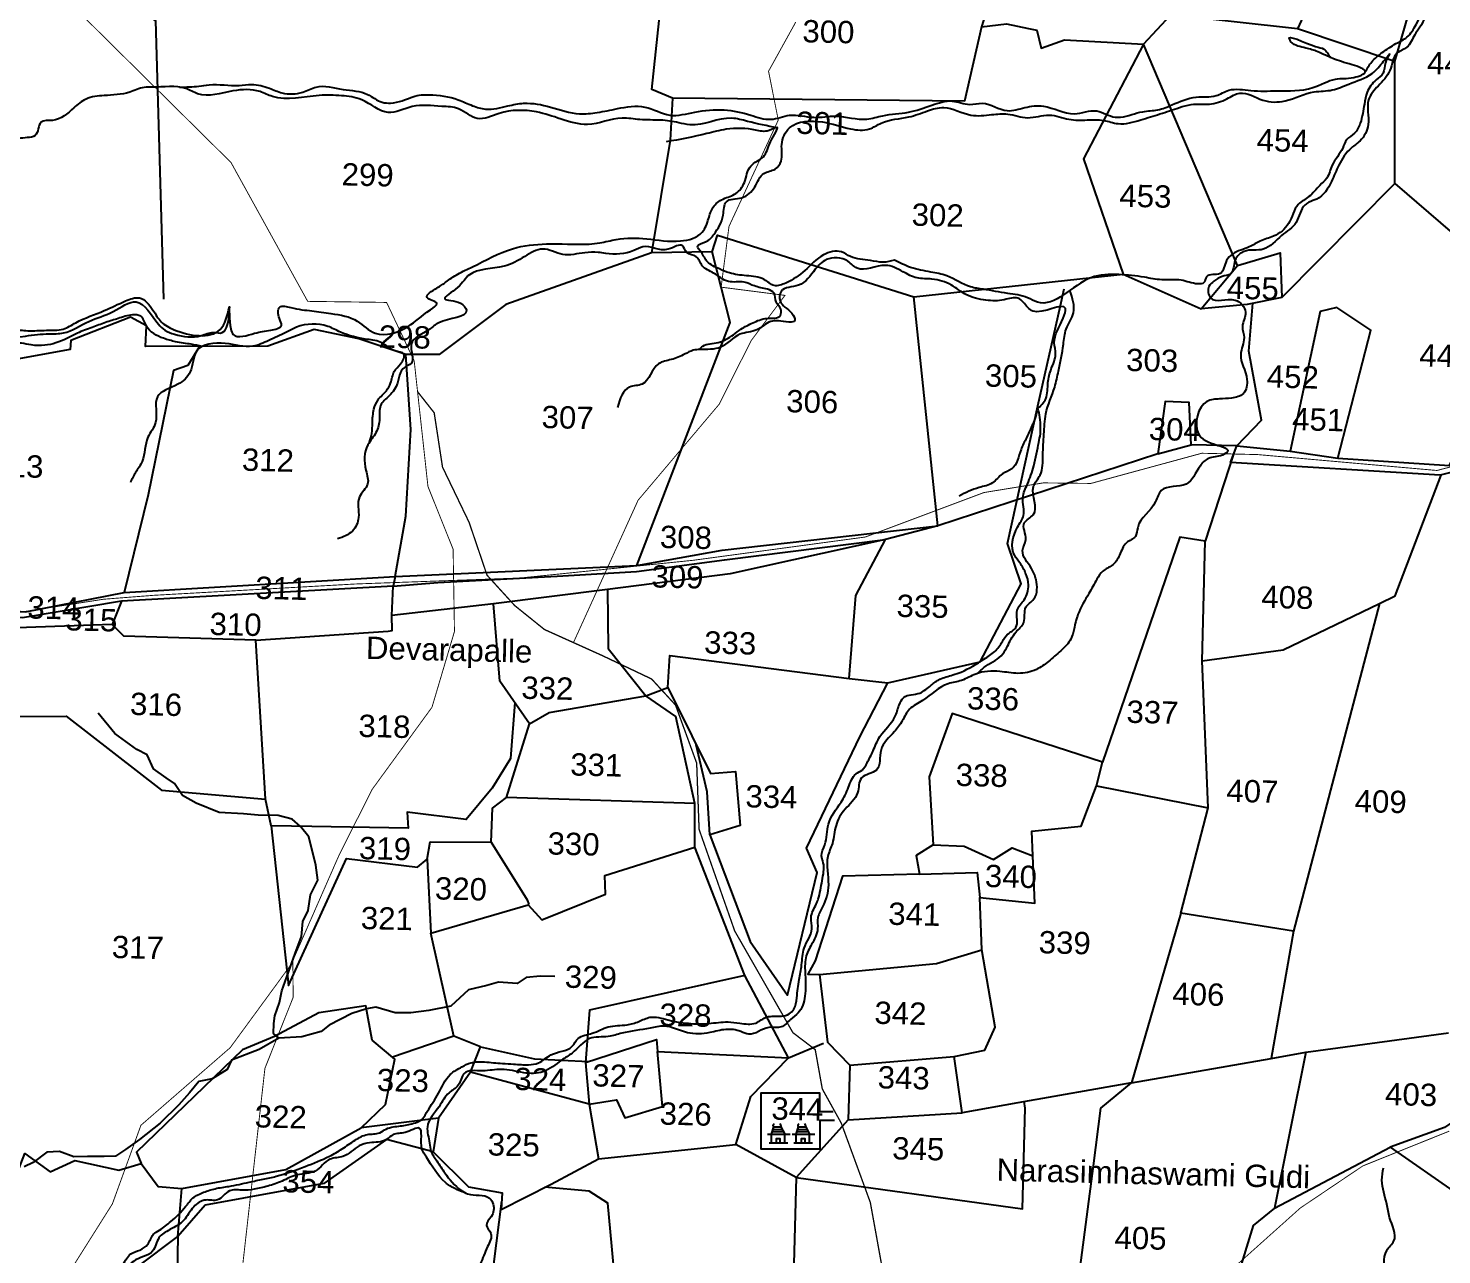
# Model space of a CAD drawing. Header units: feet. Extents: x 786471 to 797175, y 1568667 to 1582707.
# Drawn here: x 791071 to 792654, y 1572118 to 1573491 of the extents above; entities that cross this region are included whole.
import ezdxf
from ezdxf.enums import TextEntityAlignment as Align

# ---------------------------------------------------------------- set-up
doc = ezdxf.new("R2010")
doc.units = ezdxf.units.FT
doc.header["$LTSCALE"] = 15
doc.header["$MEASUREMENT"] = 0
doc.linetypes.add('HIDDEN2', pattern=[0.1875, 0.125, -0.0625])
for name, color, linetype in [('PLOT', 7, 'Continuous'), ('PLOT NO', 7, 'Continuous'), ('ROADS', 6, 'Continuous'), ('TANKS-STREAM', 4, 'Continuous')]:
    doc.layers.add(name, color=color, linetype=linetype)
doc.styles.get("Standard").update_dxf_attribs({"font": 'arial.ttf'})
doc.linetypes.add('DOTS', pattern='A,1e-06,-3,["●",Standard,S=3,R=0,X=-1.25,Y=-1.25],-3', length=6.000001)

msp = doc.modelspace()

# ---------------------------------------------------------------- linework, layer by layer
at = {"layer": 'PLOT', "lineweight": -2}
for points in [[(792601.6, 1573454.1), (792659.4, 1573654.4), (792706.4, 1573718.2)], [(792187.7, 1573601.3), (792164.2, 1573573.2), (792138.5, 1573493.1), (792119.7, 1573409.7), (791792.6, 1573413.2), (791769.3, 1573422.9), (791780.2, 1573525.1)], [(792425.4, 1573225.6), (792320, 1573473.7), (792350.8, 1573506.6), (792367.4, 1573594.5), (792490.6, 1573580.2), (792525.4, 1573562.8), (792492.6, 1573490.8), (792350.8, 1573506.6)], [(791111.7, 1573521.1), (791178.1, 1573523.4), (791213.4, 1573500.1), (791222.5, 1573187.9)], [(792138.5, 1573493.1), (792166.6, 1573496.4), (792191.1, 1573491.3), (792200.5, 1573489.3), (792205.6, 1573469.3), (792231.7, 1573478.6), (792320, 1573473.7), (792252.8, 1573345.1), (792297.3, 1573216)], [(792601.7, 1573317.4), (792601.6, 1573454.1), (792492.6, 1573490.8)], [(791792.6, 1573413.2), (791789.9, 1573366.1), (791768.9, 1573239.8)], [(792474.9, 1573190.1), (792601.7, 1573317.4), (792690.6, 1573241.1), (792697.5, 1573173.2), (792709.4, 1573175.6), (792731.5, 1573304.5), (792788.6, 1573297.8), (792770.5, 1573174.8), (792709.4, 1573175.6)], [(791836.8, 1573241), (791842.8, 1573259.6), (792062.8, 1573190.7), (792248.8, 1573210.8), (792297.3, 1573216), (792384.6, 1573177.2), (792425.4, 1573225.6), (792473.2, 1573239.8), (792474.9, 1573190.1), (792436.1, 1573182.2), (792384.6, 1573177.2)], [(791481.8, 1572877.6), (791752.6, 1572889.7), (791857.1, 1573162), (791836.8, 1573241), (791768.9, 1573239.8), (791605.7, 1573182), (791531.1, 1573126.1), (791494, 1573125.9), (791441.3, 1573143.7), (791391.1, 1573154.1), (791339.1, 1573135.3), (791202.1, 1573135), (791203.2, 1573158.1), (791185.4, 1573167.8), (791118.7, 1573141.7), (791117.7, 1573131.6), (791058, 1573120.9), (791042.9, 1573137.3), (790975.2, 1573147.1), (790944.7, 1573131.5)], [(791990.5, 1572763.3), (792033.6, 1572758.3), (792137.3, 1572781.9), (792183.2, 1572869.4), (792167.6, 1572914.6), (792201.9, 1573068.5), (792227, 1573181.1), (792231.1, 1573199.8)], [(792089.7, 1572934.3), (792062.8, 1573190.7)], [(792746.8, 1573175.1), (792757.4, 1573103.6), (792740.1, 1573083.7), (792721.9, 1573023.7), (792723.8, 1573008.8), (792652.4, 1572990.9), (792417.4, 1573005.2), (792424.6, 1573023.7), (792484.3, 1573017.8), (792537.7, 1573010.1), (792663, 1573001.6), (792678.6, 1573033.4), (792721.9, 1573023.7)], [(792424.6, 1573023.7), (792452.2, 1573052.5), (792437.9, 1573130), (792442.6, 1573183.5)], [(792537.7, 1573010.1), (792574.7, 1573153.5), (792536.6, 1573178.6), (792518.1, 1573174.2), (792484.3, 1573017.8)], [(791262.7, 1573135.2), (791249.6, 1573113.8), (791233.5, 1573108.3), (791205.2, 1572968.9), (791178.2, 1572859.4)], [(791481.8, 1572877.6), (791493.9, 1572945.1), (791499.3, 1573042.2), (791494, 1573125.9)], [(792424.6, 1573023.7), (792373.4, 1573025), (792371.3, 1573072.4), (792344.2, 1573073.4), (792336.3, 1573014.9), (792373.4, 1573025)], [(792336.3, 1573014.9), (792089.7, 1572934.3), (792031.1, 1572918.9), (791857.1, 1572880.3), (791719.9, 1572863), (791592.2, 1572847), (791478.1, 1572833.9)], [(792421, 1573014.5), (792389.3, 1572917), (792360.9, 1572921.5), (792274.3, 1572669.4), (792105.9, 1572723.9), (792080.2, 1572653), (792084.5, 1572577.1), (792119.3, 1572575.3), (792152.1, 1572560.5), (792172.9, 1572573.6), (792196.3, 1572564.5), (792194.9, 1572592.2), (792250.4, 1572598), (792267.5, 1572643), (792274.3, 1572669.4)], [(792385.9, 1572782.9), (792476.4, 1572795.4), (792584.3, 1572847.4), (792601.9, 1572855.9), (792653.4, 1572991.1)], [(791752.6, 1572889.7), (791848, 1572907.1), (792089.7, 1572934.3)], [(791479.7, 1572866.6), (791529.5, 1572870.9), (791663.3, 1572878), (791752.2, 1572883), (791850.6, 1572896.3), (792031.1, 1572918.9)], [(791719.9, 1572863), (791720.3, 1572796.9), (791762.8, 1572743.8), (791787.4, 1572753.2), (791789.4, 1572789.1), (791990.5, 1572763.3), (791997.7, 1572856.1), (792031.1, 1572918.9)], [(792267.5, 1572643), (792392.6, 1572618.5), (792385.9, 1572782.9), (792389.3, 1572917)], [(790926.2, 1572847.2), (791068, 1572837.8), (791178.2, 1572859.4), (791481.8, 1572877.6), (791479.7, 1572866.6)], [(791325.9, 1572806.3), (791474.2, 1572816.4), (791478.6, 1572816.9), (791478.1, 1572833.9), (791479.7, 1572866.6), (791175.3, 1572849.9), (791164.9, 1572823.9)], [(791175.3, 1572849.9), (791064.3, 1572831), (790924.5, 1572837.4)], [(791632.4, 1572712.5), (791599.3, 1572760.1), (791592.2, 1572847)], [(792584.3, 1572847.4), (792488.1, 1572480.3), (792463.1, 1572337.7), (792502, 1572344.8), (792661.6, 1572366.6)], [(791024.7, 1572541.5), (791044.8, 1572720.5), (791113.5, 1572721.1), (791220.3, 1572638), (791336.5, 1572628), (791325.9, 1572806.3), (791177.9, 1572810.6), (791164.9, 1572823.9), (791058, 1572819.9), (790924.5, 1572837.4)], [(791787.4, 1572753.2), (791814.2, 1572699), (791835, 1572657), (791863, 1572659), (791868.2, 1572598.6), (791834.5, 1572588.2), (791831.5, 1572636.3), (791819.2, 1572688.9)], [(791834.5, 1572588.2), (791879.4, 1572468.6), (791921.4, 1572408.7), (791954.4, 1572545.8), (791942.5, 1572573.4), (792002.4, 1572698.1), (792033.6, 1572758.3)], [(791615.9, 1572736.3), (791611.1, 1572673.5), (791590.6, 1572640.5), (791561.3, 1572605.4), (791495.5, 1572613.7), (791496.3, 1572595.8), (791388.6, 1572597.4), (791342.9, 1572598.1), (791336.5, 1572628)], [(791817.4, 1572623.2), (791606.7, 1572630.1), (791632.4, 1572712.5), (791654.5, 1572725.1), (791762.8, 1572743.8)], [(791922.6, 1572338.6), (791873.5, 1572430.6), (791817.5, 1572574.3), (791817.4, 1572623.2), (791796.3, 1572720.8), (791762.8, 1572743.8)], [(791342.9, 1572598.1), (791362.4, 1572419.5), (791427.5, 1572561.7), (791507, 1572552), (791517.6, 1572561.1), (791521.1, 1572580.2), (791589.5, 1572580.1), (791590.9, 1572618), (791606.7, 1572630.1)], [(792488.1, 1572480.3), (792362, 1572500.5), (792392.6, 1572618.5)], [(791547.5, 1572362.7), (791521.9, 1572478.2), (791630.8, 1572509.9), (791646.3, 1572493), (791717.5, 1572521.6), (791716.7, 1572542.8), (791817.5, 1572574.3)], [(791589.5, 1572580.1), (791629.9, 1572515.5), (791631.5, 1572510.1)], [(792084.5, 1572577.1), (792065.4, 1572565.1), (792069.1, 1572544.1), (792133.9, 1572545.9), (792136.6, 1572518)], [(791517.6, 1572561.1), (791521.9, 1572478.2)], [(792235.4, 1571997.5), (792264, 1572217.5), (792272.4, 1572282), (792306.8, 1572310.4), (792179.3, 1572288.2), (792117.1, 1572276.8), (792108.1, 1572340.1), (792142.5, 1572347.2), (792154, 1572372.8), (792138.9, 1572459.5), (792136.6, 1572518), (792198.3, 1572511.5), (792196.3, 1572564.5)], [(792069.1, 1572544.1), (791982.9, 1572541.7), (791952.2, 1572446.9), (791944.2, 1572432), (791957.2, 1572431.7), (792088.3, 1572444), (792138.9, 1572459.5)], [(792362, 1572500.5), (792306.8, 1572310.4), (792463.1, 1572337.7)], [(791873.5, 1572430.6), (791699.6, 1572391.8), (791695.1, 1572333.2), (791774.5, 1572359.1), (791775.7, 1572345.4), (791922.6, 1572338.6)], [(791957.2, 1572431.7), (791966.2, 1572356.1), (791991.1, 1572330.1), (792108.1, 1572340.1)], [(790819, 1572263.3), (790857.3, 1572261), (790918.1, 1572224.5), (791011.2, 1572220.7), (791058.2, 1572208), (791067.1, 1572231.4), (791095.3, 1572210.7), (791123.1, 1572223.5), (791172.2, 1572212.8), (791197.4, 1572220.2), (791216.3, 1572194.3), (791243.1, 1572192), (791359.4, 1572213.4), (791443.7, 1572259.9), (791471.2, 1572286.2), (791481.6, 1572336.8), (791456.2, 1572358.1), (791449.2, 1572396.5), (791396.4, 1572389), (791346.8, 1572362.3), (791310.7, 1572347.3), (791192, 1572232.8), (791197.4, 1572220.2)], [(792834.8, 1572381.7), (792657.4, 1572260.5), (792596.3, 1572238.3), (792671.6, 1572186.3), (792721.4, 1572166.8), (792764.7, 1572161.2), (792804, 1572206.5), (792952.4, 1572284.1)], [(791577.4, 1572350.7), (791547.5, 1572362.7), (791479, 1572339)], [(791699.2, 1572286.4), (791566.2, 1572322.4), (791577.4, 1572350.7), (791637.9, 1572337.4), (791698.6, 1572334.3)], [(791931.2, 1572204.4), (791863.4, 1572241.4), (791880.2, 1572295.3), (791922.6, 1572338.6), (791961.6, 1572355)], [(791699.2, 1572286.4), (791729.7, 1572291.4), (791739.2, 1572271.3), (791781.3, 1572284), (791775.7, 1572345.4)], [(792502, 1572344.8), (792466.7, 1572170.2), (792596.3, 1572238.3)], [(791566.2, 1572322.4), (791530.4, 1572271), (791443.7, 1572259.9)], [(791695.1, 1572333.2), (791699.2, 1572286.4), (791709.8, 1572225.4), (791863.4, 1572241.4)], [(791991.1, 1572330.1), (791989.2, 1572269), (792117.1, 1572276.8)], [(791989.2, 1572269), (791931.2, 1572204.4), (792184.6, 1572169.3), (792187.7, 1572282), (792186.4, 1572289.4)], [(791530.4, 1572271), (791524.6, 1572233.3), (791472.1, 1572246.9), (791402, 1572197.8), (791269, 1572173.3), (791238.4, 1572138.2), (791243.1, 1572192)], [(791524.6, 1572233.3), (791564, 1572193.9), (791601.7, 1572187.2), (791600.5, 1572168.7), (791656.8, 1572197), (791709.8, 1572225.4)], [(791931.2, 1572204.4), (791924, 1571942.1), (791737.9, 1571981.2), (791724.6, 1572127.7), (791720.2, 1572175.8), (791699, 1572189), (791649.7, 1572193.5)], [(791601.1, 1572178), (791591.9, 1572107.4), (791557.8, 1572090.9), (791554.4, 1571971), (791454.2, 1571930.3), (791437.3, 1571843.5), (791467, 1571761.4), (791486.8, 1571756.3), (791568.9, 1571860), (791617.9, 1571874.8), (791616.4, 1571963.1), (791737.9, 1571981.2)], [(792466.7, 1572170.2), (792442.9, 1572150.6), (792390.4, 1571979.2), (792486.4, 1571945.8), (792521.5, 1571975), (792641.2, 1571936.7)], [(791238.4, 1572138.2), (791236.1, 1572016.3), (791210, 1572005), (791104.8, 1571972.9), (791143.6, 1572047.1), (791193.3, 1572104.5), (791238.4, 1572138.2)]]:
    msp.add_lwpolyline(points, dxfattribs=at)
at = {"layer": 'PLOT', "linetype": 'ByBlock', "lineweight": -2}
for points in [[(791972.6, 1572277.9), (791957.4, 1572277.9), (791957.4, 1572299), (791891.4, 1572299), (791891.4, 1572236.7), (791958, 1572236.7), (791958, 1572268.5), (791974.1, 1572268.5)], [(791905.6, 1572261.1), (791903, 1572252.8)], [(791904, 1572256), (791916.9, 1572255.8)], [(791915.6, 1572258.1), (791904.5, 1572257.7)], [(791905.6, 1572261.1), (791914, 1572261.1)], [(791914, 1572261.1), (791918.4, 1572252.8)], [(791933.3, 1572261.1), (791930.7, 1572252.8)], [(791931.7, 1572256), (791944.6, 1572255.8)], [(791943.4, 1572258.1), (791932.2, 1572257.7)], [(791933.3, 1572261.1), (791941.7, 1572261.1)], [(791941.7, 1572261.1), (791946.1, 1572252.8)], [(791898.9, 1572252.8), (791924.2, 1572252.8)], [(791900.8, 1572243.1), (791921.6, 1572243.1)], [(791903, 1572252.8), (791903, 1572243.1)], [(791909.1, 1572243.1), (791909.1, 1572248.2), (791912.9, 1572248.2), (791912.9, 1572243.1)], [(791918.4, 1572243.1), (791918.4, 1572252.8)], [(791926.6, 1572252.8), (791952, 1572252.8)], [(791928.6, 1572243.1), (791949.3, 1572243.1)], [(791930.7, 1572252.8), (791930.7, 1572243.1)], [(791936.9, 1572243.1), (791936.9, 1572248.2), (791940.6, 1572248.2), (791940.6, 1572243.1)], [(791946.1, 1572243.1), (791946.1, 1572252.8)]]:
    msp.add_lwpolyline(points, dxfattribs=at)
for centre, radius, start, end in [((791907.1, 1572262.5), 2.07, 114.5765, 222.715), ((791910.2, 1572262), 3.94, 346.6785, 45.9623), ((791934.8, 1572262.5), 2.07, 114.5765, 222.715), ((791937.9, 1572262), 3.94, 346.6785, 45.9623)]:
    msp.add_arc(centre, radius, start, end, dxfattribs=at)
at = {"layer": 'ROADS', "linetype": 'DOTS', "lineweight": -3, "ltscale": 0.25, "const_width": 1}
for points in [[(791054.8, 1571999.9), (791165.1, 1572174.8), (791197.1, 1572262.9), (791297.1, 1572349.8), (791365.4, 1572443.1), (791418.9, 1572565.1), (791456, 1572638.9), (791523.1, 1572731), (791548.3, 1572815.9), (791546.8, 1572908), (791518.6, 1572978.3), (791508.7, 1573068.7), (791506.3, 1573090.5), (791503.2, 1573118.9), (791472.3, 1573184.4), (791383.9, 1573185.6), (791298, 1573341.1), (791174.9, 1573462.8), (791128.6, 1573508.6)], [(791681.6, 1572803.5), (791754, 1572962.9), (791844.9, 1573070.5), (791880.6, 1573141.6), (791918.5, 1573192.3), (791847, 1573201.5), (791855.8, 1573269.5), (791911, 1573388.6), (791900.1, 1573443.3), (791930.6, 1573498.4)], [(791051.1, 1572835.8), (791155.2, 1572852), (791211.4, 1572856.4), (791437.8, 1572869.1), (791622.3, 1572875.8), (791815.5, 1572895.6), (792008.6, 1572921.7), (792141.4, 1572971.5), (792207.8, 1572982.3), (792261.2, 1572981.7), (792385.4, 1573015.5), (792448, 1573014), (792608.1, 1572999.8), (792648.8, 1572996.2), (792699, 1573009.4)], [(791509.4, 1570490.2), (791507.5, 1570617.4), (791443.9, 1570770.6), (791332.3, 1570998.5), (791306.8, 1571107.9), (791275, 1571147.7), (791275.8, 1571360.1), (791319.3, 1571476.8), (791366.5, 1571646.4), (791353.4, 1571717.4), (791365.7, 1571897.4), (791326.9, 1572044), (791310.9, 1572104.4), (791336, 1572326.7), (791367.6, 1572406.1), (791367.3, 1572447.5)], [(790165.9, 1569870.5), (790317.5, 1570048.3), (790430, 1570155.3), (790610.9, 1570367.4), (790818.1, 1570610.3), (790986.2, 1570985.6), (791063.3, 1571121.3), (791182.3, 1571303.5), (791205.4, 1571334.8), (791339.9, 1571408.5), (791495.3, 1571458), (791664.6, 1571537.8), (791718.1, 1571614.3), (791922.1, 1571700), (792185.6, 1571947.4), (792251.3, 1572002.6), (792287.3, 1572016.1), (792316, 1572065.5), (792404.2, 1572088.3), (792495.8, 1572170.3), (792565.8, 1572217.4), (792662.5, 1572256.3)]]:
    msp.add_lwpolyline(points, dxfattribs=at)
at = {"layer": 'ROADS', "linetype": 'HIDDEN2', "lineweight": -2, "ltscale": 10, "const_width": 1.5}
msp.add_lwpolyline([(792177.3, 1571939.6), (792096.3, 1571957.8), (792043.1, 1572016.4), (792014.1, 1572176.5), (791981.6, 1572265.2), (791960.3, 1572303.6), (791952.4, 1572347.6), (791927.4, 1572366.6), (791862.2, 1572480.5), (791822.3, 1572594.3), (791819.6, 1572668.5), (791795.9, 1572733.5), (791769.1, 1572762.7), (791714.1, 1572788.8), (791649.1, 1572818.1), (791615.8, 1572844.9), (791584.8, 1572878.9), (791564.7, 1572938.1), (791534.9, 1573000), (791525.6, 1573060.8), (791507, 1573084.4)], dxfattribs=at)
at = {"layer": 'TANKS-STREAM', "lineweight": -2}
for points in [[(791660.6, 1572429.7), (791644.8, 1572430), (791628.7, 1572428.5), (791618.4, 1572421.7), (791597.7, 1572423.1), (791584.6, 1572419.3), (791564.1, 1572414.7), (791544.3, 1572396.2), (791519.5, 1572391.3), (791499.6, 1572388.7), (791481.8, 1572388.8), (791460.4, 1572395.1), (791449.8, 1572393.2), (791433.5, 1572387.9), (791408, 1572375.1), (791399, 1572368), (791377.4, 1572362.1), (791351.7, 1572360.6), (791345.5, 1572365.5), (791346.1, 1572377), (791347.2, 1572385.3), (791352.2, 1572400.4), (791354.9, 1572413.6), (791369.8, 1572455.1), (791377, 1572474.2), (791378.6, 1572491.2), (791384.5, 1572503.5), (791387.2, 1572520.9), (791395.1, 1572537.3), (791393.1, 1572554.2), (791385, 1572585.9), (791375.9, 1572597.6), (791366.6, 1572605.8), (791350.9, 1572609.7), (791328.5, 1572610.3), (791312, 1572611.7), (791284.7, 1572613.2), (791258.9, 1572623.6), (791243.6, 1572632.3), (791234.7, 1572645.8), (791225.4, 1572652), (791211.3, 1572662), (791204, 1572677.7), (791192.7, 1572683.9), (791167.7, 1572701.6), (791149.1, 1572724.6)], [(791351.7, 1572360.6), (791329.6, 1572347.7), (791298.6, 1572335.7), (791293.8, 1572325.2), (791277, 1572314.8), (791262.1, 1572311.9), (791251.4, 1572299.2), (791239.7, 1572285.9), (791218.6, 1572265.3), (791195.5, 1572247.1), (791180, 1572235.7), (791168.7, 1572228.4), (791156.1, 1572228), (791137.3, 1572227.9), (791122.1, 1572227.4), (791105.9, 1572233.7), (791091.7, 1572232.6), (791076.3, 1572221.2), (791066.4, 1572216.3)]]:
    msp.add_lwpolyline(points, dxfattribs=at)
for points in [[(792568.5, 1573442.3), (792575.7, 1573453.8), (792587.6, 1573464.2), (792602.9, 1573474.2), (792615.2, 1573481.5), (792625.5, 1573495.7), (792634, 1573516.9), (792635.6, 1573535), (792635.1, 1573552.9), (792641.6, 1573570.1), (792640.2, 1573587.7), (792635.6, 1573598.2), (792634.8, 1573608.6), (792639, 1573624), (792639.7, 1573636.1), (792640.8, 1573654), (792640.9, 1573671.3), (792638.6, 1573680.9), (792619.4, 1573684.3), (792602.9, 1573693.8), (792584.7, 1573698.5), (792562.9, 1573700), (792548.3, 1573704.2), (792533.6, 1573704.9)], [(792789, 1573164.8), (792781.4, 1573180.3), (792782.1, 1573208.4), (792789.3, 1573221.1), (792800.6, 1573236.6), (792808.4, 1573255.7), (792808.1, 1573280.9), (792794.3, 1573304.9), (792789.8, 1573324.3), (792790.3, 1573360.1), (792788.6, 1573380.3), (792775.8, 1573401.2), (792763.4, 1573421.6), (792763.2, 1573452.9), (792773.5, 1573476.8), (792765.8, 1573500.7), (792764.7, 1573517), (792764.6, 1573544.1), (792770.6, 1573568.5), (792767.4, 1573578.2), (792763.6, 1573583.2), (792753.9, 1573585), (792735.1, 1573575.6), (792722.7, 1573573.5), (792707, 1573569.3), (792696.1, 1573567.6), (792679.3, 1573573.8), (792663, 1573575.2), (792648.1, 1573578.2), (792643.9, 1573556.7), (792643.9, 1573534.4), (792640.3, 1573518.3), (792629.7, 1573492.5), (792623.9, 1573484.1), (792614.9, 1573470.1), (792604.4, 1573463.8), (792596.1, 1573444.3), (792582.8, 1573426.7), (792572.2, 1573411.2), (792571.8, 1573383.7), (792562.6, 1573365.3), (792553, 1573357.5), (792538.9, 1573338), (792530.7, 1573320), (792514.1, 1573300.1), (792505.3, 1573296.6), (792501.3, 1573293.8), (792491, 1573274), (792474.8, 1573259.3), (792454.3, 1573244), (792432.9, 1573241.6), (792422.8, 1573231.8), (792417.5, 1573216.2), (792408.1, 1573213.4), (792399, 1573208.1), (792393.3, 1573202.3), (792395.1, 1573189.6), (792422.6, 1573187.1), (792434.3, 1573173.4), (792430.9, 1573157.5), (792432.7, 1573145), (792429, 1573126.2), (792436, 1573098.2), (792432, 1573082.4), (792418.8, 1573077.3), (792405.3, 1573076.3), (792391.2, 1573073.6), (792381.3, 1573038), (792403.5, 1573024.3), (792414.5, 1573017.9), (792408.5, 1573013.4), (792392.9, 1573009.7), (792383.4, 1573001.1), (792367.9, 1572981), (792340, 1572973.7), (792333.6, 1572961.3), (792313.6, 1572932.1), (792311, 1572922.4), (792301, 1572915.2), (792293.3, 1572901.5), (792284.8, 1572889.9), (792274.6, 1572883.4), (792267.9, 1572874.3), (792258.9, 1572858.4), (792246.7, 1572835), (792242.3, 1572818.8), (792238.8, 1572807.4), (792227.4, 1572794.4), (792213.6, 1572782.3), (792200.1, 1572773.4), (792179.5, 1572769), (792159.3, 1572771.1), (792132.2, 1572768.2), (792116.4, 1572761.1), (792101.2, 1572757.3), (792072.7, 1572738.7), (792058.1, 1572728.8), (792049.8, 1572715.8), (792041.2, 1572703.7), (792026.1, 1572683.2), (792020.9, 1572660.7), (792004.3, 1572651.9), (791999.8, 1572635.1), (791985.8, 1572616.8), (791975.7, 1572598.8), (791971.6, 1572578.6), (791966.5, 1572564), (791967.1, 1572532.2), (791960.6, 1572507.4), (791955.4, 1572495.6), (791955.1, 1572483), (791948.4, 1572465.5), (791941.9, 1572450.6), (791941.2, 1572431.4), (791940.8, 1572407.5), (791933.4, 1572388.7), (791924.8, 1572381.5), (791914.4, 1572373), (791900.3, 1572372.5), (791877.9, 1572364.8), (791869, 1572367.9), (791852.3, 1572370.2), (791834.2, 1572366.7), (791809.3, 1572366.6), (791782.7, 1572374), (791767.5, 1572371.7), (791735.6, 1572366), (791720.6, 1572362.4), (791699.7, 1572359.9), (791680.1, 1572343.8), (791668.3, 1572335.9), (791647.4, 1572322.7), (791625.9, 1572321.8), (791600.8, 1572325.5), (791579.9, 1572323.9), (791559.1, 1572320.9), (791552.4, 1572307.7), (791542.4, 1572299.4), (791531, 1572283.7), (791518, 1572261.2), (791520.4, 1572243), (791521.9, 1572234), (791528.7, 1572222.9), (791537.4, 1572209.6), (791555.6, 1572190.2), (791563, 1572186.1), (791587.5, 1572181.2), (791591.8, 1572174.4), (791589.4, 1572160.5), (791584.1, 1572150.8), (791589, 1572141.8), (791585.4, 1572127), (791577.1, 1572107.5), (791572.9, 1572095.4), (791578.9, 1572078.2), (791580.6, 1572058.3), (791586.6, 1572032.2), (791590.3, 1572026.3), (791576.1, 1571987.8), (791585.5, 1571964.1), (791588.2, 1571946.9), (791582.9, 1571923.9), (791573.2, 1571902.3), (791569.8, 1571871.2), (791569.3, 1571850.7), (791571.6, 1571808.8), (791567.4, 1571755.3), (791567.2, 1571722.4), (791562.8, 1571692.3), (791565.3, 1571677.8)], [(791240.3, 1573425.6), (791262.1, 1573426.6), (791273.4, 1573428.1), (791307.2, 1573427.5), (791321.1, 1573428.5), (791341.1, 1573424.3), (791355.1, 1573419.1), (791378.4, 1573419.9), (791393.3, 1573425.6), (791423.6, 1573423), (791450.8, 1573417.4), (791467.4, 1573408.6), (791476.7, 1573407.7), (791489.8, 1573410.3), (791508.8, 1573416.5), (791519.9, 1573417), (791552.6, 1573411.4), (791568.5, 1573404.7), (791583.2, 1573400.9), (791608.2, 1573404.5), (791625.8, 1573407.4), (791656, 1573403.2), (791688.2, 1573395.7), (791708.1, 1573397.1), (791730.8, 1573401.4), (791761.7, 1573403.2), (791789.5, 1573394.2), (791817.7, 1573397.6), (791850.3, 1573400), (791880.1, 1573394.1), (791902.6, 1573389.5), (791923.6, 1573394), (791950.7, 1573391.7), (791975.5, 1573393.1), (792010.1, 1573389.7), (792028, 1573393.5), (792056.7, 1573397.4), (792083, 1573405.3), (792105.8, 1573409.9), (792125.4, 1573406.2), (792139.7, 1573407.5), (792167.5, 1573399.2), (792187, 1573402.6), (792208, 1573404.2), (792242.6, 1573395.7), (792267.7, 1573398.8), (792288.2, 1573391.9), (792294.4, 1573391.9), (792319.2, 1573398), (792336.1, 1573400.1), (792352, 1573405.6), (792379.1, 1573414.3), (792401.4, 1573416), (792415.7, 1573422), (792440.4, 1573421.7), (792469.4, 1573421.3), (792509.7, 1573425), (792535.2, 1573434.5), (792555.7, 1573436.4), (792568.6, 1573442.7), (792553.7, 1573450.5), (792532.3, 1573457.5), (792515.2, 1573465.1), (792502.1, 1573469.3), (792485.2, 1573476.4), (792483.6, 1573478.7), (792512.8, 1573471.1), (792522.1, 1573468), (792529.5, 1573458.2)], [(792041.2, 1573231.8), (792028.4, 1573229.4), (792014.2, 1573231.4), (791992, 1573235.8), (791981.7, 1573241), (791961.8, 1573237.6), (791940.7, 1573220.2), (791919.4, 1573206.1), (791906.4, 1573203.4), (791895.3, 1573210), (791875.4, 1573214.3), (791856.2, 1573217.5), (791845, 1573221.9), (791831.7, 1573229.9), (791824.5, 1573240.8), (791820.6, 1573247.5), (791829.5, 1573252.2), (791839.1, 1573260.8), (791849.2, 1573282.1), (791852.9, 1573297.2), (791870, 1573301.7), (791884.6, 1573313.7), (791894.9, 1573328.9), (791907.4, 1573333.8), (791914.2, 1573342.7), (791914.9, 1573361.4), (791923.6, 1573379.8), (791960.4, 1573386.5), (791992, 1573378.8), (792013.1, 1573378.7), (792026.4, 1573385.3), (792057.3, 1573392.1), (792078.2, 1573398.9), (792096.3, 1573402.6), (792126.8, 1573394.2), (792150, 1573394.7), (792168, 1573395.3), (792190.3, 1573391.3), (792214.6, 1573394.2), (792236.6, 1573389.5), (792256.9, 1573388.7), (792275.4, 1573388.3), (792291.6, 1573384.6), (792317, 1573388.9), (792338.5, 1573395.5), (792360.3, 1573402.6), (792373.4, 1573406), (792393.9, 1573406.6), (792413.6, 1573412.5), (792428, 1573418.8), (792453.9, 1573410.9), (792478.6, 1573410.1), (792511.3, 1573420.2), (792531.6, 1573422.3), (792550, 1573428.9), (792576.1, 1573440.9), (792589.1, 1573454.4), (792595.9, 1573463)], [(792595.9, 1573463), (792591.1, 1573452.6), (792588.4, 1573441.1), (792580.7, 1573433.7), (792570.6, 1573419.8), (792567.5, 1573406.6), (792562.9, 1573385.3), (792556.4, 1573373.9), (792547.7, 1573366.7), (792543.2, 1573357.1), (792531.5, 1573338.2), (792525.3, 1573323.4), (792517.5, 1573315.5), (792505.4, 1573302.9), (792493.5, 1573294.2), (792482.6, 1573272.7), (792465.8, 1573258.6), (792450.9, 1573253.1), (792438.6, 1573246.6), (792419.9, 1573238.6), (792413.2, 1573231.3), (792405.8, 1573216.8), (792390.6, 1573213), (792387.7, 1573206.6), (792381, 1573205.1), (792362.3, 1573209.3), (792340.6, 1573209.8), (792321.1, 1573212.6), (792292.4, 1573215.5), (792261.2, 1573212.1), (792201.2, 1573184.7), (792190.2, 1573189.6), (792168, 1573194.5), (792140.7, 1573199.1), (792126.4, 1573201.8), (792099.7, 1573214.1), (792081.9, 1573218.4), (792059.2, 1573223.6), (792041.2, 1573231.8)], [(791910, 1573379.8), (791876.5, 1573387.2), (791858.9, 1573390.7), (791812, 1573383.3), (791799.5, 1573385.6), (791779.1, 1573388.5), (791755.9, 1573389.1), (791736.2, 1573390.9), (791697.2, 1573383.7), (791667.7, 1573389.8), (791640.2, 1573397.7), (791598.2, 1573395.9), (791573.9, 1573390.4), (791553, 1573401.1), (791534, 1573404), (791501, 1573403.7), (791473.9, 1573397.2), (791444.4, 1573411.3), (791421.7, 1573415.9), (791396.8, 1573416.2), (791344.4, 1573415), (791330.5, 1573420.5), (791300.2, 1573421.2), (791260.6, 1573418.1), (791247.5, 1573423.8), (791210, 1573425.4), (791200.7, 1573425.2), (791184.5, 1573419.9), (791155.8, 1573416.1), (791135.6, 1573412.2), (791122, 1573402.3), (791097.9, 1573388.3), (791085.2, 1573386.2), (791078.7, 1573371.4), (791069.8, 1573369), (791051.2, 1573364.4), (791034.7, 1573356.3), (791024.3, 1573363), (790998, 1573359.9), (790983.6, 1573355.8), (790966.9, 1573358.2), (790950, 1573360), (790930, 1573352.7), (790902.8, 1573340.4), (790882.1, 1573345), (790874.1, 1573335.3), (790853.5, 1573338.4), (790837.7, 1573333), (790823.9, 1573326.5), (790806.8, 1573324.6), (790793.5, 1573322.2), (790777.9, 1573309.9), (790763.1, 1573307.6), (790752.4, 1573300.7), (790744.3, 1573300.4), (790731.5, 1573309.7), (790731.2, 1573319.8), (790732.8, 1573330.9), (790729, 1573343.5), (790733.7, 1573359.9), (790728.4, 1573371), (790726.3, 1573385.1), (790729.2, 1573395.5)], [(790368.8, 1573108.6), (790386.8, 1573124), (790396.9, 1573129.3), (790404.4, 1573135.3), (790415.6, 1573143.2), (790441.4, 1573157), (790457.9, 1573160.8), (790481.1, 1573164.5), (790501.3, 1573165.5), (790523.3, 1573170.7), (790540.9, 1573173.2), (790565.7, 1573180.5), (790588, 1573186.2), (790599.1, 1573190.9), (790607.5, 1573193.2), (790615.2, 1573199.6), (790630.3, 1573207), (790640.2, 1573214.2), (790654.8, 1573213.9), (790669.1, 1573208.9), (790681.1, 1573203.3), (790692.2, 1573198.6), (790698.4, 1573196.3), (790744, 1573207.3), (790759, 1573205.8), (790777.4, 1573210.3), (790800.3, 1573201.7), (790826.5, 1573187.6), (790841, 1573177.9), (790867.5, 1573164.2), (790891.3, 1573152.7), (790904.6, 1573150.2), (790931.6, 1573142.7), (790945.7, 1573144.5), (790958.6, 1573152.3), (790969.5, 1573164.2), (790975.8, 1573166.6), (791001.7, 1573160.9), (791018.4, 1573148.7), (791067.9, 1573146.8), (791094.1, 1573149.3), (791110.4, 1573150.2), (791138.8, 1573163.2), (791165.9, 1573174.1), (791191.7, 1573185), (791216.7, 1573160.1), (791223.9, 1573153.3), (791234.8, 1573148.7), (791264.4, 1573147.2), (791278.4, 1573150.8), (791288.2, 1573150.6), (791296.2, 1573179.3), (791297.9, 1573154.8), (791300.5, 1573148.5), (791324.5, 1573149.9), (791342.6, 1573153.3), (791354.5, 1573158.9), (791352.3, 1573166.5), (791352.6, 1573179.2), (791365, 1573178.6), (791388.7, 1573174.9), (791410, 1573172), (791439.5, 1573163.4), (791459.5, 1573149.8), (791496.4, 1573157.5), (791521.4, 1573176.2), (791528.4, 1573183.2), (791517.6, 1573190), (791528.5, 1573200.5), (791539, 1573207.4), (791552, 1573216.1), (791568.4, 1573224.3), (791613.4, 1573244.6), (791651.4, 1573249.9), (791663, 1573250), (791711, 1573251.1), (791729.6, 1573254.9), (791763.7, 1573255.7), (791801.5, 1573253.2), (791825.9, 1573263.2), (791832.9, 1573278.2), (791838.1, 1573291.1), (791849.2, 1573300.2), (791863.6, 1573306.5), (791873, 1573318.7), (791880.1, 1573337.1), (791894.3, 1573347.6), (791902.3, 1573364.4), (791909.4, 1573380.3), (791900.8, 1573376.9), (791885.6, 1573377.5), (791852.6, 1573378.3), (791830.9, 1573373.4), (791785.5, 1573364.2)], [(791822.4, 1573131.6), (791826.5, 1573135.3), (791843.8, 1573139.7), (791860.8, 1573148.2), (791869.2, 1573154.4), (791882.4, 1573161.5), (791898.4, 1573166.5), (791913.4, 1573170), (791914, 1573176.7), (791908.6, 1573185), (791906.3, 1573194.9), (791899, 1573199.1), (791884.3, 1573202.8), (791872.9, 1573207), (791855.2, 1573207.8), (791838.6, 1573217.3), (791825.8, 1573225.5), (791819.1, 1573235.6), (791808.4, 1573240.5), (791803.8, 1573247.8), (791787.8, 1573244), (791759.4, 1573246.6), (791749.3, 1573242.5), (791717.7, 1573239.3), (791709.4, 1573240.4), (791694.3, 1573240.1), (791669.6, 1573238.2), (791647.1, 1573244.2), (791627.1, 1573235.9), (791603.9, 1573224.9), (791565, 1573215.4), (791551.8, 1573201.1), (791537.5, 1573188.4), (791555, 1573183.5), (791561.6, 1573175.6), (791530.9, 1573161.7), (791520, 1573154), (791499.9, 1573137.2), (791500, 1573116.3), (791491.8, 1573111.1), (791487.9, 1573105.8), (791484.5, 1573093.9), (791475.4, 1573080), (791465.5, 1573068.7), (791464.3, 1573054.1), (791460.4, 1573038.7), (791451.3, 1573024.8), (791449.1, 1572996.4), (791451, 1572980.9), (791441.9, 1572966.7), (791440.9, 1572943.5), (791434.1, 1572928.4), (791417.4, 1572919.6)], [(792201.1, 1573064.9), (792210.6, 1573076.6), (792213.1, 1573094.6), (792216.8, 1573110.1), (792221.6, 1573126.5), (792220.2, 1573139.1), (792230.1, 1573166.6), (792232.6, 1573177.5), (792196, 1573174.7), (792185.6, 1573184.5), (792179.4, 1573189.1), (792164.2, 1573187.4), (792143.6, 1573186.9), (792121.1, 1573193.4), (792104.9, 1573203.7), (792083.1, 1573210.5), (792066.5, 1573211.9), (792050.6, 1573218.8), (792031, 1573225.9), (791999.3, 1573222.7), (791988.9, 1573230.5), (791964.8, 1573232.3), (791952.4, 1573221.5), (791933.5, 1573203.6), (791914.2, 1573196.6), (791913, 1573186.1), (791926.1, 1573172.4), (791929.6, 1573164.4), (791911.1, 1573163.8), (791902.5, 1573163), (791887.1, 1573153.8), (791868.1, 1573148.7), (791846.5, 1573134.3), (791823.1, 1573131.6), (791815.8, 1573130.8), (791806.1, 1573126.5), (791791.2, 1573120.4), (791776.7, 1573115.6), (791758.6, 1573093), (791744.4, 1573089.6), (791730.8, 1573066.8)], [(790822.5, 1573190), (790855.1, 1573178.5), (790868, 1573168.3), (790884, 1573166.2), (790903.7, 1573158.2), (790923.6, 1573151), (790936.4, 1573148.2), (790948.2, 1573154.6), (790965.6, 1573165.9), (790982.7, 1573176.1), (791002.5, 1573166.8), (791021.8, 1573158.1), (791035.9, 1573150.1), (791053.5, 1573153.1), (791070.3, 1573152.7), (791091.2, 1573153.2), (791109.9, 1573154.6), (791124.2, 1573161.7), (791156, 1573175.3), (791179.9, 1573186.1), (791195.5, 1573189.4), (791210.6, 1573175.8), (791219.9, 1573162.6), (791234.2, 1573153.8), (791285.8, 1573154), (791296.2, 1573179.3)], [(792134.4, 1572769.1), (792143.8, 1572777.4), (792153.8, 1572783.3), (792162.4, 1572790.9), (792167.7, 1572799.4), (792177.1, 1572815.1), (792185.9, 1572826.1), (792188.4, 1572843), (792197.2, 1572852.3), (792199.7, 1572874.1), (792194.6, 1572886.6), (792184.7, 1572906.4), (792188.2, 1572918.9), (792186.6, 1572937.6), (792196.5, 1572946.4), (792196.8, 1572978.1), (792204.3, 1572991), (792207.4, 1573013.6), (792208.6, 1573036.7), (792210.7, 1573059.6), (792220.6, 1573089.6), (792224.8, 1573107.6), (792230.4, 1573137.5), (792233.5, 1573154.6), (792241.6, 1573172.8), (792237.5, 1573197.8)], [(791265.6, 1573135.2), (791253.5, 1573137.5), (791235.9, 1573140.4), (791222.4, 1573144.2), (791203.2, 1573158.1), (791196.9, 1573168.9), (791187.7, 1573170.4), (791171.6, 1573166.4), (791157.6, 1573161.9), (791142.4, 1573156.3), (791125.9, 1573150), (791114.1, 1573144), (791089.3, 1573136.4), (791074.3, 1573136.8), (791053.4, 1573137), (791047.9, 1573131.9), (791038.6, 1573124.9), (791026.4, 1573120.9), (791011.8, 1573119.2), (790994.4, 1573117.3), (790989.1, 1573113.7), (790985.4, 1573102.5), (790980.4, 1573091.3), (790975.6, 1573072.3), (790965.4, 1573057.5), (790955.5, 1573044.6), (790952.1, 1573035.4), (790946.8, 1573032.9)], [(791453.1, 1573027.9), (791455.7, 1573037.8), (791456.4, 1573049.6), (791458.1, 1573064.7), (791462.7, 1573075.3), (791472, 1573085.5), (791476.8, 1573094), (791480.9, 1573107), (791488, 1573115.8), (791491.7, 1573126.7), (791481.7, 1573130.1), (791467, 1573139.1), (791450.5, 1573143), (791420.6, 1573151.2), (791406.4, 1573157.6), (791371.4, 1573156.6), (791359.5, 1573150.7), (791340.2, 1573141.8), (791322.4, 1573135.3), (791291.6, 1573138.5), (791259.5, 1573129.9), (791252.2, 1573106.5), (791238.4, 1573092.7), (791215.6, 1573078.6), (791213.5, 1573049.8), (791205, 1573033.4), (791198.4, 1573006.3), (791191.1, 1572994), (791185.3, 1572982.7)], [(790476.1, 1571719.2), (790498.4, 1571711.8), (790511.3, 1571706.6), (790529, 1571703.6), (790545.3, 1571695.3), (790560.6, 1571689.4), (790574.9, 1571685), (790591.5, 1571682.2), (790610.7, 1571679), (790621, 1571678.5), (790631.8, 1571681.2), (790641, 1571682.5), (790654.5, 1571686.8), (790669.3, 1571686.7), (790681.7, 1571689.3), (790691.6, 1571695.2), (790702.1, 1571701.4), (790712.4, 1571711.4), (790728.3, 1571718.3), (790737.8, 1571721.7), (790756.9, 1571739.1), (790775.6, 1571752.5), (790803.9, 1571769.5), (790814.9, 1571778.5), (790833.3, 1571786.5), (790861.6, 1571812.7), (790891, 1571828.1), (790902.5, 1571841.2), (790912, 1571848.1), (790925.6, 1571853.3), (790940.7, 1571864.1), (790958.5, 1571877.2), (790969.4, 1571881.6), (790982.5, 1571891.4), (790996.5, 1571903.5), (791009.8, 1571910.1), (791026.7, 1571922.2), (791037.7, 1571943.8), (791046.4, 1571952.5), (791058.1, 1571956.4), (791067.9, 1571966.8), (791071.9, 1571975.7), (791078.2, 1571992.3), (791088.4, 1572002.6), (791103, 1572018.9), (791109.8, 1572029), (791119.4, 1572042.7), (791134, 1572054), (791138.7, 1572065), (791149, 1572073.5), (791159.1, 1572082.2), (791167.3, 1572094.8), (791176.9, 1572106.9), (791185.7, 1572118.9), (791195.8, 1572123.2), (791204.7, 1572129.6), (791211, 1572140.5), (791217.9, 1572145.5), (791230.7, 1572155.2), (791247.2, 1572171.8), (791255.4, 1572181.5), (791267.3, 1572187.9), (791280.3, 1572191.9), (791295.7, 1572194.5), (791318.2, 1572199.2), (791334.2, 1572202.5), (791348.7, 1572205.8), (791381.1, 1572216.9), (791408.4, 1572228.3), (791422.5, 1572236.5), (791437, 1572246.2), (791450.8, 1572252.6), (791464.6, 1572254.5), (791471.9, 1572258.7), (791488, 1572262.2), (791502.4, 1572265.1), (791510.5, 1572268.5), (791517.9, 1572278.4), (791530.5, 1572298.9), (791543.6, 1572319.8), (791556.7, 1572328.3), (791566.6, 1572332.8), (791582, 1572333.8), (791602, 1572332.1), (791614.6, 1572331.4), (791631.2, 1572330.7), (791642.5, 1572332.8), (791656.4, 1572341.8), (791680.1, 1572351.4), (791686.9, 1572360.1), (791702.6, 1572366), (791720.6, 1572373.1), (791741.6, 1572375.4), (791754.8, 1572379.2), (791767.3, 1572383.8), (791787.3, 1572381), (791833.2, 1572377), (791854.7, 1572378.6), (791868.1, 1572377.2), (791885.7, 1572377.4), (791898.3, 1572384.1), (791914.6, 1572385.1), (791923.2, 1572387.7), (791928.5, 1572393), (791931.7, 1572405.6), (791934.5, 1572426.1), (791937.2, 1572442.6), (791940, 1572461.3), (791948.5, 1572483), (791947.7, 1572495.4), (791953.5, 1572510.5), (791955.7, 1572516), (791960.1, 1572536.8), (791961.4, 1572556.9), (791959.5, 1572564.7), (791963.1, 1572576.9), (791967.1, 1572600.1), (791981.3, 1572624.6), (791989.7, 1572641.4), (791998.1, 1572656.5), (792004.9, 1572660.7), (792010.5, 1572668.8), (792017.3, 1572682.3), (792024.9, 1572698.3), (792041.7, 1572720.4), (792046.4, 1572733.4), (792051.5, 1572742), (792069.5, 1572747), (792082.1, 1572755.7), (792092, 1572762.4), (792106.6, 1572767.2), (792115.7, 1572770.4), (792141.4, 1572784.9), (792153.5, 1572793.5), (792162.1, 1572804.7), (792167.9, 1572812.8), (792177.1, 1572820.2), (792178.7, 1572839.6), (792186.4, 1572851.5), (792191.3, 1572868), (792188.4, 1572880.5), (792181.6, 1572892.8), (792175.8, 1572900.9), (792179, 1572932.9), (792185.8, 1572945.9), (792185, 1572965.5), (792190.1, 1572981), (792197.2, 1573001.4), (792202.8, 1573027.6), (792204.6, 1573050), (792201.1, 1573064.9), (792199.7, 1573058.8), (792193.4, 1573042.5), (792189, 1573032.9), (792182.9, 1573019.6), (792179, 1573007.6), (792172.6, 1572998), (792162.3, 1572992.5), (792150.9, 1572982.3), (792135.9, 1572977.1), (792113.6, 1572967.6)], [(791559.8, 1572187.5), (791548.7, 1572192), (791538.1, 1572198.8), (791516.8, 1572227.3), (791511.9, 1572236.6), (791508.9, 1572259.8), (791493, 1572254.8), (791479.8, 1572252.4), (791472.1, 1572246.9), (791453.1, 1572243.3), (791441.6, 1572239.8), (791423.4, 1572227.9), (791409, 1572224.9), (791392.3, 1572211.6), (791372, 1572207.4), (791355.3, 1572200.3), (791339.1, 1572194.7), (791323.9, 1572191.3), (791310.2, 1572190.2), (791296.2, 1572189.4), (791283, 1572179.3), (791269.7, 1572179.2), (791256.2, 1572171.5), (791245, 1572156.5), (791229.6, 1572146), (791217.3, 1572136.9), (791210.1, 1572121.8), (791188.6, 1572110.5), (791178.8, 1572097.4), (791167.2, 1572084.2), (791152, 1572071.6), (791141.6, 1572055.4), (791135.6, 1572045), (791117.6, 1572028.5), (791112.6, 1572014.3), (791099.8, 1572001.5), (791089.9, 1571993.1), (791080.9, 1571971.3), (791070.7, 1571956), (791060, 1571951), (791049.1, 1571940.4), (791042.7, 1571924.4), (791037.7, 1571920.8), (791022.5, 1571908.5), (791004.1, 1571898.7), (790973.2, 1571872.2), (790956.3, 1571868), (790945.4, 1571858.3), (790922.4, 1571843.1), (790907.9, 1571831.5), (790890.2, 1571818.3), (790868.5, 1571807.8), (790858.9, 1571794.8), (790832.1, 1571780.9), (790811, 1571764.3), (790789.2, 1571745.5), (790768.4, 1571736.6), (790733.1, 1571709), (790718.9, 1571707.7), (790696.1, 1571687.6), (790654.9, 1571675.9), (790637.6, 1571666.3), (790615.7, 1571652.4), (790602, 1571639.5), (790574.2, 1571629.6), (790562.9, 1571615.5), (790557.7, 1571608.2), (790552.6, 1571591.9), (790544.4, 1571581), (790538.4, 1571566), (790536.3, 1571555.9), (790524.8, 1571542.2), (790516.3, 1571527), (790507.1, 1571510.7), (790484.2, 1571494.7), (790469.6, 1571476.9), (790446.5, 1571462.2), (790443.9, 1571451.2), (790431.6, 1571439.5), (790418.4, 1571420.9), (790414.3, 1571406), (790397.1, 1571385.2), (790393.5, 1571372.9), (790384.5, 1571348.1), (790379.4, 1571341.1), (790376.1, 1571316.8), (790372.1, 1571294), (790373.6, 1571267.4), (790372.7, 1571243.4), (790383.3, 1571223.8), (790386.4, 1571193.4), (790391.1, 1571168.7), (790392.2, 1571156.6), (790382.3, 1571125.7), (790383.6, 1571100), (790375.7, 1571080.1), (790378.9, 1571063.5), (790385.2, 1571039.6), (790387, 1571009), (790395, 1570997.9), (790394.6, 1570980.3), (790391.3, 1570947.5), (790397.4, 1570926.9), (790400.6, 1570899.4), (790396.4, 1570882.9), (790392.3, 1570850.7)], [(792617.5, 1571959.6), (792611.5, 1571972.5), (792611.6, 1571990.4), (792612.9, 1572005.1), (792619.9, 1572017.4), (792618.3, 1572045.1), (792620.9, 1572057.8), (792607.1, 1572085.7), (792595.2, 1572094.8), (792592.6, 1572122.7), (792600.6, 1572133.4), (792595.8, 1572159.7), (792592.6, 1572174.5), (792587.2, 1572201.5), (792588.8, 1572215.2)]]:
    msp.add_spline(points, degree=3, dxfattribs=at)

# ---------------------------------------------------------------- texts
at = {"layer": 'PLOT NO', "lineweight": -2}
for s, p in [('300', (791967.2, 1573487.6)), ('448', (792666.9, 1573452.1)), ('301', (791960.3, 1573385.1)), ('454', (792476, 1573365.8)), ('299', (791451.1, 1573327.3)), ('453', (792322.3, 1573303.5)), ('302', (792089.6, 1573282.2)), ('455', (792442.5, 1573200.4)), ('298', (791492.7, 1573145.7)), ('303', (792329.8, 1573119.5)), ('449', (792658.1, 1573124.6)), ('305', (792171.7, 1573102)), ('452', (792487.4, 1573101)), ('306', (791949.1, 1573073.3)), ('307', (791675.1, 1573055.6)), ('451', (792515.8, 1573053.2)), ('304', (792355.2, 1573042.2)), ('312', (791339.4, 1573007.8)), ('313', (791058.8, 1573001.1)), ('308', (791807.6, 1572921.3)), ('309', (791798.1, 1572877.1)), ('311', (791354.4, 1572864.3)), ('335', (792072.7, 1572844.1)), ('408', (792481.3, 1572854.2)), ('314', (791099.1, 1572842.3)), ('315', (791141.6, 1572829)), ('310', (791303.2, 1572823.9)), ('333', (791857.2, 1572803.1)), ('332', (791652.4, 1572752.4)), ('316', (791214.1, 1572734.3)), ('336', (792151.6, 1572740.5)), ('337', (792330.2, 1572725.5)), ('318', (791469.9, 1572709.7)), ('331', (791707.2, 1572666.5)), ('338', (792138.9, 1572654.8)), ('334', (791903.4, 1572630.8)), ('407', (792442.1, 1572637)), ('409', (792585.8, 1572625.5)), ('330', (791681.8, 1572578)), ('319', (791470.5, 1572572.8)), ('320', (791555.6, 1572527.7)), ('340', (792171.6, 1572541.6)), ('341', (792063.4, 1572499.3)), ('321', (791472.6, 1572494.5)), ('339', (792231.9, 1572467.4)), ('317', (791193.7, 1572462.1)), ('329', (791701.1, 1572428.8)), ('406', (792381.6, 1572409.7)), ('328', (791807.1, 1572386.2)), ('342', (792047.9, 1572388.4)), ('323', (791490.6, 1572313.1)), ('324', (791644.5, 1572314.3)), ('327', (791731.9, 1572318.3)), ('343', (792051.5, 1572316.1)), ('403', (792619.9, 1572297.4)), ('326', (791807.3, 1572275.5)), ('344', (791932.5, 1572281.1)), ('322', (791353.7, 1572272.4)), ('325', (791614.7, 1572241)), ('345', (792067.8, 1572236.6)), ('354', (791384.8, 1572199.7)), ('405', (792316.8, 1572136.6))]:
    msp.add_text(s, height=25, rotation=358.6227, dxfattribs=at).set_placement(p, align=Align.MIDDLE_CENTER)
at = {"layer": 'PLOT NO', "color": 32, "lineweight": -2, "true_color": 0xcd6928}
msp.add_text('Devarapalle', height=25, rotation=358.6227, dxfattribs=at).set_placement((791448.9, 1572785.3))
at = {"layer": 'PLOT NO', "lineweight": -2}
msp.add_text('Narasimhaswami Gudi', height=25, rotation=358.6227, dxfattribs=at).set_placement((792155.3, 1572200.8))

doc.saveas('drawing.dxf')
